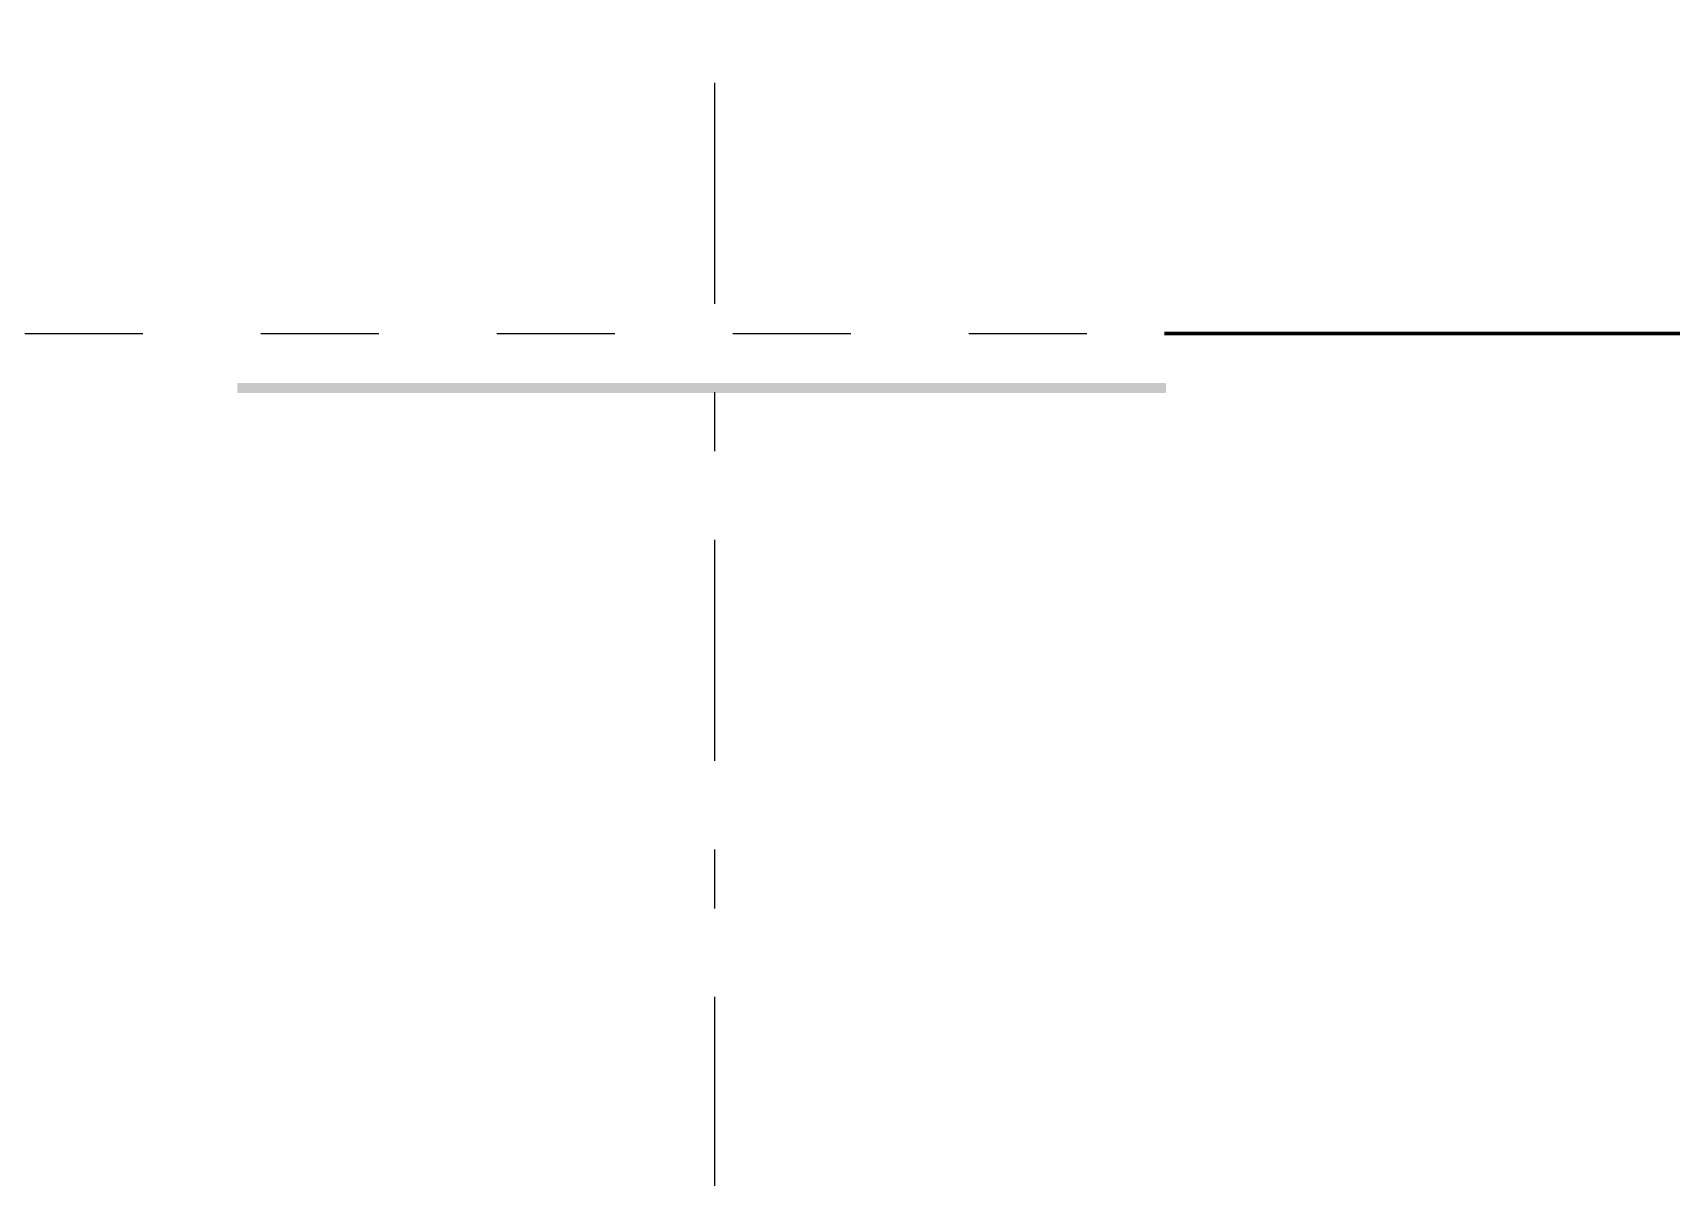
# Model space of a CAD drawing. Header units: millimetres. Extents: x -48147 to 1403542, y -455564 to 18123.
# Drawn here: x 1398527 to 1400484, y -442899 to -441533 of the extents above; entities that cross this region are included whole.
import ezdxf

# ---------------------------------------------------------------- set-up
doc = ezdxf.new("R2010")
doc.units = ezdxf.units.MM
doc.header["$MEASUREMENT"] = 0
for name, pattern in [('Dashed', [2822.222233, 1411.111116, -1411.111116]), ('Double Dashed', [546.805537, 264.583325, -105.833328, 70.555556, -105.833328]), ('Wipeout_Contour', [1000, 0, -1000])]:
    doc.linetypes.add(name, pattern=pattern)
for name, color, linetype, lineweight, true_color in [('0_Pen_No__105', 7, 'Continuous', 15, 0xa6a6a6), ('0_Pen_No__25', 7, 'Continuous', 50, 0x2a2a2a), ('A-20-M_Floor_Slab_Pen_No__148', 7, 'Continuous', 0, 0x444444), ('New_A-25-M_Wall_Ext_Pen_No__107', 7, 'Continuous', 15, 0xa6a6a6), ('New_ArchiCAD Windows_Pen_No__43', 7, 'Continuous', 30, 0x444444), ('New_ArchiCAD Windows_Pen_No__63', 7, 'Continuous', 20, 0x606060)]:
    doc.layers.add(name, color=color, linetype=linetype, lineweight=lineweight, true_color=true_color)
for name, color, linetype in [('A-95-P_Drawing', 7, 'Continuous'), ('New_A-25-M_Wall_Ext', 7, 'Continuous'), ('New_A-95-D_1_20', 7, 'Continuous'), ('New_ArchiCAD Windows', 7, 'Continuous')]:
    doc.layers.add(name, color=color, linetype=linetype)
for name, color, linetype, lineweight in [('A-95-P_Drawing_Pen_No__1', 7, 'Continuous', 13), ('New_A-25-M_Wall_Ext_Pen_No__1', 7, 'Continuous', 13), ('New_A-95-D_1_20_Pen_No__1', 7, 'Continuous', 13), ('New_ArchiCAD Windows_Pen_No__87', 8, 'Continuous', 20)]:
    doc.layers.add(name, color=color, linetype=linetype, lineweight=lineweight)
doc.styles.add('GENERATED_STYLE_1', font='')
doc.styles.get('GENERATED_STYLE_1').set_extended_font_data('Arial')
doc.dimstyles.new('GENERATED_STYLE__6', dxfattribs={"dimtxt": 100, "dimasz": 47.5, "dimexe": 0.18, "dimexo": 50, "dimgap": 0.09, "dimtad": 1, "dimdec": 0, "dimzin": 0, "dimdsep": 46, "dimtxsty": 'GENERATED_STYLE_1', "dimblk": 'ARROWHEAD_2', "dimblk1": 'ARROWHEAD_2', "dimblk2": 'ARROWHEAD_2', "dimcen": 0.09, "dimclrd": 7, "dimclre": 7, "dimclrt": 7, "dimadec": 0, "dimazin": 0, "dimtfac": 1, "dimtdec": 4, "dimtmove": 0, "dimatfit": 3, "dimfxl": 1, "dimtolj": 1, "dimtzin": 0, "dimarcsym": 0})

# ---------------------------------------------------------------- blocks, each defined once
blk = doc.blocks.new('*X31', base_point=(1418663.2, -449992.5))
at = {"layer": 'New_A-25-M_Wall_Ext_Pen_No__107', "linetype": 'Continuous'}
for p, q in [((1398642, -441592.5), (1398655.9, -441601.8)), ((1398674.4, -441603.5), (1398691.5, -441596.3)), ((1398691.5, -441596.3), (1398696.6, -441592.5)), ((1398781.5, -441593.5), (1398781.1, -441592.5)), ((1398783, -441604), (1398781.5, -441593.5)), ((1398655.9, -441606.1), (1398640.5, -441616.4)), ((1398655.9, -441601.8), (1398674.4, -441603.5)), ((1398674.4, -441604.4), (1398655.9, -441606.1)), ((1398691.5, -441611.6), (1398674.4, -441604.4)), ((1398691.5, -441611.6), (1398722, -441634.4)), ((1398777.3, -441624), (1398781.5, -441614.4)), ((1398781.5, -441614.4), (1398783, -441604)), ((1398640.5, -441616.4), (1398631.7, -441632.8)), ((1398631.7, -441632.8), (1398631.7, -441651.3)), ((1398722, -441634.4), (1398731.2, -441639.5)), ((1398761.9, -441638), (1398770.6, -441632.1)), ((1398770.6, -441632.1), (1398777.3, -441624)), ((1398631.7, -441651.3), (1398640.5, -441667.7)), ((1398691.5, -441672.5), (1398722, -441649.7)), ((1398731.2, -441644.6), (1398722, -441649.7)), ((1398731.2, -441639.5), (1398741.4, -441641.9)), ((1398741.4, -441642.2), (1398731.2, -441644.6)), ((1398741.4, -441641.9), (1398751.9, -441641.4)), ((1398751.9, -441642.7), (1398741.4, -441642.2)), ((1398751.9, -441641.4), (1398761.9, -441638)), ((1398761.9, -441646.1), (1398751.9, -441642.7)), ((1398770.6, -441652), (1398761.9, -441646.1)), ((1398777.3, -441660.1), (1398770.6, -441652)), ((1398640.5, -441667.7), (1398655.9, -441678)), ((1398674.4, -441679.7), (1398691.5, -441672.5)), ((1398781.5, -441669.7), (1398777.3, -441660.1)), ((1398783, -441680.1), (1398781.5, -441669.7)), ((1398640.5, -441692.6), (1398631.7, -441709)), ((1398655.9, -441682.3), (1398640.5, -441692.6)), ((1398655.9, -441678), (1398674.4, -441679.7)), ((1398674.4, -441680.6), (1398655.9, -441682.3)), ((1398691.5, -441687.8), (1398674.4, -441680.6)), ((1398691.5, -441687.8), (1398722, -441710.6)), ((1398777.3, -441700.2), (1398781.5, -441690.6)), ((1398781.5, -441690.6), (1398783, -441680.1)), ((1398631.7, -441709), (1398631.7, -441727.5)), ((1398722, -441710.6), (1398731.2, -441715.7)), ((1398761.9, -441714.2), (1398770.6, -441708.3)), ((1398770.6, -441708.3), (1398777.3, -441700.2)), ((1398631.7, -441727.5), (1398640.5, -441743.9)), ((1398691.5, -441748.7), (1398722, -441725.9)), ((1398731.2, -441720.8), (1398722, -441725.9)), ((1398731.2, -441715.7), (1398741.4, -441718.1)), ((1398741.4, -441718.4), (1398731.2, -441720.8)), ((1398741.4, -441718.1), (1398751.9, -441717.6)), ((1398751.9, -441718.9), (1398741.4, -441718.4)), ((1398751.9, -441717.6), (1398761.9, -441714.2)), ((1398761.9, -441722.3), (1398751.9, -441718.9)), ((1398770.6, -441728.2), (1398761.9, -441722.3)), ((1398777.3, -441736.3), (1398770.6, -441728.2)), ((1398640.5, -441743.9), (1398655.9, -441754.1)), ((1398674.4, -441755.9), (1398691.5, -441748.7)), ((1398781.5, -441745.9), (1398777.3, -441736.3)), ((1398783, -441756.3), (1398781.5, -441745.9)), ((1398640.5, -441768.8), (1398631.7, -441785.2)), ((1398655.9, -441758.5), (1398640.5, -441768.8)), ((1398655.9, -441754.1), (1398674.4, -441755.9)), ((1398674.4, -441756.8), (1398655.9, -441758.5)), ((1398691.5, -441764), (1398674.4, -441756.8)), ((1398691.5, -441764), (1398722, -441786.8)), ((1398777.3, -441776.4), (1398781.5, -441766.7)), ((1398781.5, -441766.7), (1398783, -441756.3)), ((1398631.7, -441785.2), (1398631.7, -441803.7)), ((1398722, -441786.8), (1398731.2, -441791.9)), ((1398731.2, -441791.9), (1398741.4, -441794.3)), ((1398751.9, -441793.8), (1398761.9, -441790.4)), ((1398761.9, -441790.4), (1398770.6, -441784.5)), ((1398770.6, -441784.5), (1398777.3, -441776.4)), ((1398631.7, -441803.7), (1398640.5, -441820.1)), ((1398691.5, -441824.9), (1398722, -441802.1)), ((1398731.2, -441797), (1398722, -441802.1)), ((1398741.4, -441794.6), (1398731.2, -441797)), ((1398741.4, -441794.3), (1398751.9, -441793.8)), ((1398751.9, -441795.1), (1398741.4, -441794.6)), ((1398761.9, -441798.5), (1398751.9, -441795.1)), ((1398770.6, -441804.4), (1398761.9, -441798.5)), ((1398777.3, -441812.5), (1398770.6, -441804.4)), ((1398640.5, -441820.1), (1398655.9, -441830.3)), ((1398655.9, -441830.3), (1398674.4, -441832.1)), ((1398674.4, -441832.1), (1398691.5, -441824.9)), ((1398781.5, -441822.1), (1398777.3, -441812.5)), ((1398783, -441832.5), (1398781.5, -441822.1)), ((1398640.5, -441845), (1398631.7, -441861.3)), ((1398655.9, -441834.7), (1398640.5, -441845)), ((1398674.4, -441833), (1398655.9, -441834.7)), ((1398691.5, -441840.1), (1398674.4, -441833)), ((1398691.5, -441840.1), (1398722, -441863)), ((1398777.3, -441852.6), (1398781.5, -441842.9)), ((1398781.5, -441842.9), (1398783, -441832.5)), ((1398631.7, -441861.3), (1398631.7, -441879.9)), ((1398722, -441863), (1398731.2, -441868.1)), ((1398731.2, -441868.1), (1398741.4, -441870.5)), ((1398741.4, -441870.5), (1398751.9, -441870)), ((1398751.9, -441870), (1398761.9, -441866.6)), ((1398761.9, -441866.6), (1398770.6, -441860.7)), ((1398770.6, -441860.7), (1398777.3, -441852.6)), ((1398631.7, -441879.9), (1398640.5, -441896.3)), ((1398691.5, -441901.1), (1398722, -441878.2)), ((1398731.2, -441873.2), (1398722, -441878.2)), ((1398741.4, -441870.8), (1398731.2, -441873.2)), ((1398751.9, -441871.3), (1398741.4, -441870.8)), ((1398761.9, -441874.6), (1398751.9, -441871.3)), ((1398770.6, -441880.6), (1398761.9, -441874.6)), ((1398777.3, -441888.7), (1398770.6, -441880.6)), ((1398781.5, -441898.3), (1398777.3, -441888.7)), ((1398640.5, -441896.3), (1398655.9, -441906.5)), ((1398655.9, -441906.5), (1398674.4, -441908.3)), ((1398674.4, -441909.2), (1398655.9, -441910.9)), ((1398674.4, -441908.3), (1398691.5, -441901.1)), ((1398691.5, -441916.3), (1398674.4, -441909.2)), ((1398783, -441908.7), (1398781.5, -441898.3)), ((1398781.5, -441919.1), (1398783, -441908.7)), ((1398640.5, -441921.2), (1398631.7, -441937.5)), ((1398655.9, -441910.9), (1398640.5, -441921.2)), ((1398691.5, -441916.3), (1398722, -441939.2)), ((1398770.6, -441936.8), (1398777.3, -441928.7)), ((1398777.3, -441928.7), (1398781.5, -441919.1)), ((1398631.7, -441937.5), (1398631.7, -441956.1)), ((1398722, -441939.2), (1398731.2, -441944.3)), ((1398731.2, -441944.3), (1398741.4, -441946.7)), ((1398741.4, -441947), (1398731.2, -441949.3)), ((1398741.4, -441946.7), (1398751.9, -441946.2)), ((1398751.9, -441947.5), (1398741.4, -441947)), ((1398751.9, -441946.2), (1398761.9, -441942.8)), ((1398761.9, -441950.8), (1398751.9, -441947.5)), ((1398761.9, -441942.8), (1398770.6, -441936.8)), ((1398631.7, -441956.1), (1398640.5, -441972.4)), ((1398691.5, -441977.3), (1398722, -441954.4)), ((1398731.2, -441949.3), (1398722, -441954.4)), ((1398770.6, -441956.8), (1398761.9, -441950.8)), ((1398777.3, -441964.9), (1398770.6, -441956.8)), ((1398781.5, -441974.5), (1398777.3, -441964.9)), ((1398640.5, -441972.4), (1398655.9, -441982.7)), ((1398655.9, -441987.1), (1398640.5, -441997.4)), ((1398655.9, -441982.7), (1398674.4, -441984.5)), ((1398674.4, -441985.3), (1398655.9, -441987.1)), ((1398674.4, -441984.5), (1398691.5, -441977.3)), ((1398691.5, -441992.5), (1398674.4, -441985.3)), ((1398783, -441984.9), (1398781.5, -441974.5)), ((1398781.5, -441995.3), (1398783, -441984.9)), ((1398640.5, -441997.4), (1398631.7, -442013.7)), ((1398691.5, -441992.5), (1398722, -442015.4)), ((1398770.6, -442013), (1398777.3, -442004.9)), ((1398777.3, -442004.9), (1398781.5, -441995.3)), ((1398631.7, -442013.7), (1398631.7, -442032.3)), ((1398722, -442015.4), (1398731.2, -442020.5)), ((1398731.2, -442025.5), (1398722, -442030.6)), ((1398731.2, -442020.5), (1398741.4, -442022.9)), ((1398741.4, -442023.2), (1398731.2, -442025.5)), ((1398741.4, -442022.9), (1398751.9, -442022.3)), ((1398751.9, -442023.7), (1398741.4, -442023.2)), ((1398751.9, -442022.3), (1398761.9, -442019)), ((1398761.9, -442027), (1398751.9, -442023.7)), ((1398761.9, -442019), (1398770.6, -442013)), ((1398770.6, -442033), (1398761.9, -442027)), ((1398631.7, -442032.3), (1398640.5, -442048.6)), ((1398691.5, -442053.5), (1398722, -442030.6)), ((1398777.3, -442041.1), (1398770.6, -442033)), ((1398781.5, -442050.7), (1398777.3, -442041.1)), ((1398640.5, -442048.6), (1398655.9, -442058.9)), ((1398655.9, -442063.3), (1398640.5, -442073.6)), ((1398655.9, -442058.9), (1398674.4, -442060.7)), ((1398674.4, -442061.5), (1398655.9, -442063.3)), ((1398674.4, -442060.7), (1398691.5, -442053.5)), ((1398691.5, -442068.7), (1398674.4, -442061.5)), ((1398783, -442061.1), (1398781.5, -442050.7)), ((1398781.5, -442071.5), (1398783, -442061.1)), ((1398640.5, -442073.6), (1398631.7, -442089.9)), ((1398691.5, -442068.7), (1398722, -442091.6)), ((1398770.6, -442089.2), (1398777.3, -442081.1)), ((1398777.3, -442081.1), (1398781.5, -442071.5)), ((1398631.7, -442089.9), (1398631.7, -442108.5)), ((1398722, -442091.6), (1398731.2, -442096.7)), ((1398731.2, -442101.7), (1398722, -442106.8)), ((1398731.2, -442096.7), (1398741.4, -442099)), ((1398741.4, -442099.3), (1398731.2, -442101.7)), ((1398741.4, -442099), (1398751.9, -442098.5)), ((1398751.9, -442099.9), (1398741.4, -442099.3)), ((1398751.9, -442098.5), (1398761.9, -442095.2)), ((1398761.9, -442103.2), (1398751.9, -442099.9)), ((1398761.9, -442095.2), (1398770.6, -442089.2)), ((1398770.6, -442109.2), (1398761.9, -442103.2)), ((1398631.7, -442108.5), (1398640.5, -442124.8)), ((1398640.5, -442124.8), (1398655.9, -442135.1)), ((1398691.5, -442129.7), (1398722, -442106.8)), ((1398777.3, -442117.3), (1398770.6, -442109.2)), ((1398781.5, -442126.9), (1398777.3, -442117.3)), ((1398655.9, -442139.5), (1398640.5, -442149.8)), ((1398655.9, -442135.1), (1398674.4, -442136.9)), ((1398674.4, -442137.7), (1398655.9, -442139.5)), ((1398674.4, -442136.9), (1398691.5, -442129.7)), ((1398691.5, -442144.9), (1398674.4, -442137.7)), ((1398783, -442137.3), (1398781.5, -442126.9)), ((1398781.5, -442147.7), (1398783, -442137.3)), ((1398640.5, -442149.8), (1398631.7, -442166.1)), ((1398691.5, -442144.9), (1398722, -442167.8)), ((1398770.6, -442165.4), (1398777.3, -442157.3)), ((1398777.3, -442157.3), (1398781.5, -442147.7)), ((1398631.7, -442166.1), (1398631.7, -442184.7)), ((1398691.5, -442205.9), (1398722, -442183)), ((1398722, -442167.8), (1398731.2, -442172.9)), ((1398731.2, -442177.9), (1398722, -442183)), ((1398731.2, -442172.9), (1398741.4, -442175.2)), ((1398741.4, -442175.5), (1398731.2, -442177.9)), ((1398741.4, -442175.2), (1398751.9, -442174.7)), ((1398751.9, -442176), (1398741.4, -442175.5)), ((1398751.9, -442174.7), (1398761.9, -442171.4)), ((1398761.9, -442179.4), (1398751.9, -442176)), ((1398761.9, -442171.4), (1398770.6, -442165.4)), ((1398770.6, -442185.4), (1398761.9, -442179.4)), ((1398631.7, -442184.7), (1398640.5, -442201)), ((1398640.5, -442201), (1398655.9, -442211.3)), ((1398777.3, -442193.5), (1398770.6, -442185.4)), ((1398781.5, -442203.1), (1398777.3, -442193.5)), ((1398783, -442213.5), (1398781.5, -442203.1)), ((1398655.9, -442215.7), (1398640.5, -442225.9)), ((1398655.9, -442211.3), (1398674.4, -442213)), ((1398674.4, -442213.9), (1398655.9, -442215.7)), ((1398674.4, -442213), (1398691.5, -442205.9)), ((1398691.5, -442221.1), (1398674.4, -442213.9)), ((1398691.5, -442221.1), (1398722, -442244)), ((1398781.5, -442223.9), (1398783, -442213.5)), ((1398640.5, -442225.9), (1398631.7, -442242.3)), ((1398761.9, -442247.6), (1398770.6, -442241.6)), ((1398770.6, -442241.6), (1398777.3, -442233.5)), ((1398777.3, -442233.5), (1398781.5, -442223.9)), ((1398631.7, -442242.3), (1398631.7, -442260.9)), ((1398631.7, -442260.9), (1398640.5, -442277.2)), ((1398691.5, -442282.1), (1398722, -442259.2)), ((1398722, -442244), (1398731.2, -442249)), ((1398731.2, -442254.1), (1398722, -442259.2)), ((1398731.2, -442249), (1398741.4, -442251.4)), ((1398741.4, -442251.7), (1398731.2, -442254.1)), ((1398741.4, -442251.4), (1398751.9, -442250.9)), ((1398751.9, -442252.2), (1398741.4, -442251.7)), ((1398751.9, -442250.9), (1398761.9, -442247.6)), ((1398761.9, -442255.6), (1398751.9, -442252.2)), ((1398770.6, -442261.6), (1398761.9, -442255.6)), ((1398777.3, -442269.6), (1398770.6, -442261.6)), ((1398640.5, -442277.2), (1398655.9, -442287.5)), ((1398781.5, -442279.3), (1398777.3, -442269.6)), ((1398783, -442289.7), (1398781.5, -442279.3)), ((1398655.9, -442291.9), (1398640.5, -442302.1)), ((1398655.9, -442287.5), (1398674.4, -442289.2)), ((1398674.4, -442290.1), (1398655.9, -442291.9)), ((1398674.4, -442289.2), (1398691.5, -442282.1)), ((1398691.5, -442297.3), (1398674.4, -442290.1)), ((1398691.5, -442297.3), (1398722, -442320.1)), ((1398777.3, -442309.7), (1398781.5, -442300.1)), ((1398781.5, -442300.1), (1398783, -442289.7)), ((1398640.5, -442302.1), (1398631.7, -442318.5)), ((1398631.7, -442318.5), (1398631.7, -442337)), ((1398722, -442320.1), (1398731.2, -442325.2)), ((1398761.9, -442323.7), (1398770.6, -442317.8)), ((1398770.6, -442317.8), (1398777.3, -442309.7)), ((1398631.7, -442337), (1398640.5, -442353.4)), ((1398691.5, -442358.2), (1398722, -442335.4)), ((1398731.2, -442330.3), (1398722, -442335.4)), ((1398731.2, -442325.2), (1398741.4, -442327.6)), ((1398741.4, -442327.9), (1398731.2, -442330.3)), ((1398741.4, -442327.6), (1398751.9, -442327.1)), ((1398751.9, -442328.4), (1398741.4, -442327.9)), ((1398751.9, -442327.1), (1398761.9, -442323.7)), ((1398761.9, -442331.8), (1398751.9, -442328.4)), ((1398770.6, -442337.7), (1398761.9, -442331.8)), ((1398777.3, -442345.8), (1398770.6, -442337.7)), ((1398640.5, -442353.4), (1398655.9, -442363.7)), ((1398674.4, -442365.4), (1398691.5, -442358.2)), ((1398781.5, -442355.5), (1398777.3, -442345.8)), ((1398783, -442365.9), (1398781.5, -442355.5)), ((1398640.5, -442378.3), (1398631.7, -442394.7)), ((1398655.9, -442368.1), (1398640.5, -442378.3)), ((1398655.9, -442363.7), (1398674.4, -442365.4)), ((1398674.4, -442366.3), (1398655.9, -442368.1)), ((1398691.5, -442373.5), (1398674.4, -442366.3)), ((1398691.5, -442373.5), (1398722, -442396.3)), ((1398777.3, -442385.9), (1398781.5, -442376.3)), ((1398781.5, -442376.3), (1398783, -442365.9)), ((1398631.7, -442394.7), (1398631.7, -442413.2)), ((1398722, -442396.3), (1398731.2, -442401.4)), ((1398761.9, -442399.9), (1398770.6, -442394)), ((1398770.6, -442394), (1398777.3, -442385.9)), ((1398631.7, -442413.2), (1398640.5, -442429.6)), ((1398691.5, -442434.4), (1398722, -442411.6)), ((1398731.2, -442406.5), (1398722, -442411.6)), ((1398731.2, -442401.4), (1398741.4, -442403.8)), ((1398741.4, -442404.1), (1398731.2, -442406.5)), ((1398741.4, -442403.8), (1398751.9, -442403.3)), ((1398751.9, -442404.6), (1398741.4, -442404.1)), ((1398751.9, -442403.3), (1398761.9, -442399.9)), ((1398761.9, -442408), (1398751.9, -442404.6)), ((1398770.6, -442413.9), (1398761.9, -442408)), ((1398777.3, -442422), (1398770.6, -442413.9)), ((1398640.5, -442429.6), (1398655.9, -442439.9)), ((1398674.4, -442441.6), (1398691.5, -442434.4)), ((1398781.5, -442431.6), (1398777.3, -442422)), ((1398783, -442442.1), (1398781.5, -442431.6)), ((1398640.5, -442454.5), (1398631.7, -442470.9)), ((1398655.9, -442444.2), (1398640.5, -442454.5)), ((1398655.9, -442439.9), (1398674.4, -442441.6)), ((1398674.4, -442442.5), (1398655.9, -442444.2)), ((1398691.5, -442449.7), (1398674.4, -442442.5)), ((1398691.5, -442449.7), (1398722, -442472.5)), ((1398777.3, -442462.1), (1398781.5, -442452.5)), ((1398781.5, -442452.5), (1398783, -442442.1)), ((1398631.7, -442470.9), (1398631.7, -442489.4)), ((1398722, -442472.5), (1398731.2, -442477.6)), ((1398751.9, -442479.5), (1398761.9, -442476.1)), ((1398761.9, -442476.1), (1398770.6, -442470.2)), ((1398770.6, -442470.2), (1398777.3, -442462.1)), ((1398631.7, -442489.4), (1398640.5, -442505.8)), ((1398691.5, -442510.6), (1398722, -442487.8)), ((1398731.2, -442482.7), (1398722, -442487.8)), ((1398731.2, -442477.6), (1398741.4, -442480)), ((1398741.4, -442480.3), (1398731.2, -442482.7)), ((1398741.4, -442480), (1398751.9, -442479.5)), ((1398751.9, -442480.8), (1398741.4, -442480.3)), ((1398761.9, -442484.2), (1398751.9, -442480.8)), ((1398770.6, -442490.1), (1398761.9, -442484.2)), ((1398777.3, -442498.2), (1398770.6, -442490.1)), ((1398640.5, -442505.8), (1398655.9, -442516.1)), ((1398655.9, -442516.1), (1398674.4, -442517.8)), ((1398674.4, -442517.8), (1398691.5, -442510.6)), ((1398781.5, -442507.8), (1398777.3, -442498.2)), ((1398783, -442518.2), (1398781.5, -442507.8)), ((1398640.5, -442530.7), (1398631.7, -442547.1)), ((1398655.9, -442520.4), (1398640.5, -442530.7)), ((1398674.4, -442518.7), (1398655.9, -442520.4)), ((1398691.5, -442525.9), (1398674.4, -442518.7)), ((1398691.5, -442525.9), (1398722, -442548.7)), ((1398777.3, -442538.3), (1398781.5, -442528.7)), ((1398781.5, -442528.7), (1398783, -442518.2)), ((1398631.7, -442547.1), (1398631.7, -442565.6)), ((1398722, -442548.7), (1398731.2, -442553.8)), ((1398731.2, -442553.8), (1398741.4, -442556.2)), ((1398751.9, -442555.7), (1398761.9, -442552.3)), ((1398761.9, -442552.3), (1398770.6, -442546.4)), ((1398770.6, -442546.4), (1398777.3, -442538.3)), ((1398631.7, -442565.6), (1398640.5, -442582)), ((1398691.5, -442586.8), (1398722, -442564)), ((1398731.2, -442558.9), (1398722, -442564)), ((1398741.4, -442556.5), (1398731.2, -442558.9)), ((1398741.4, -442556.2), (1398751.9, -442555.7)), ((1398751.9, -442557), (1398741.4, -442556.5)), ((1398761.9, -442560.4), (1398751.9, -442557)), ((1398770.6, -442566.3), (1398761.9, -442560.4)), ((1398777.3, -442574.4), (1398770.6, -442566.3)), ((1398781.5, -442584), (1398777.3, -442574.4)), ((1398640.5, -442582), (1398655.9, -442592.2)), ((1398655.9, -442592.2), (1398674.4, -442594)), ((1398674.4, -442594), (1398691.5, -442586.8)), ((1398783, -442594.4), (1398781.5, -442584)), ((1398781.5, -442604.8), (1398783, -442594.4)), ((1398640.5, -442606.9), (1398631.7, -442623.3)), ((1398655.9, -442596.6), (1398640.5, -442606.9)), ((1398674.4, -442594.9), (1398655.9, -442596.6)), ((1398691.5, -442602.1), (1398674.4, -442594.9)), ((1398691.5, -442602.1), (1398722, -442624.9)), ((1398777.3, -442614.5), (1398781.5, -442604.8)), ((1398631.7, -442623.3), (1398631.7, -442641.8)), ((1398722, -442624.9), (1398731.2, -442630)), ((1398731.2, -442630), (1398741.4, -442632.4)), ((1398741.4, -442632.7), (1398731.2, -442635.1)), ((1398741.4, -442632.4), (1398751.9, -442631.9)), ((1398751.9, -442633.2), (1398741.4, -442632.7)), ((1398751.9, -442631.9), (1398761.9, -442628.5)), ((1398761.9, -442636.6), (1398751.9, -442633.2)), ((1398761.9, -442628.5), (1398770.6, -442622.6)), ((1398770.6, -442622.6), (1398777.3, -442614.5)), ((1398631.7, -442641.8), (1398640.5, -442658.2)), ((1398691.5, -442663), (1398722, -442640.1)), ((1398731.2, -442635.1), (1398722, -442640.1)), ((1398770.6, -442642.5), (1398761.9, -442636.6)), ((1398777.3, -442650.6), (1398770.6, -442642.5)), ((1398781.5, -442660.2), (1398777.3, -442650.6)), ((1398640.5, -442658.2), (1398655.9, -442668.4)), ((1398655.9, -442668.4), (1398674.4, -442670.2)), ((1398674.4, -442671.1), (1398655.9, -442672.8)), ((1398674.4, -442670.2), (1398691.5, -442663)), ((1398691.5, -442678.2), (1398674.4, -442671.1)), ((1398783, -442670.6), (1398781.5, -442660.2)), ((1398781.5, -442681), (1398783, -442670.6)), ((1398640.5, -442683.1), (1398631.7, -442699.4)), ((1398655.9, -442672.8), (1398640.5, -442683.1)), ((1398691.5, -442678.2), (1398722, -442701.1)), ((1398770.6, -442698.7), (1398777.3, -442690.7)), ((1398777.3, -442690.7), (1398781.5, -442681)), ((1398631.7, -442699.4), (1398631.7, -442718)), ((1398722, -442701.1), (1398731.2, -442706.2)), ((1398731.2, -442711.3), (1398722, -442716.3)), ((1398731.2, -442706.2), (1398741.4, -442708.6)), ((1398741.4, -442708.9), (1398731.2, -442711.3)), ((1398741.4, -442708.6), (1398751.9, -442708.1)), ((1398751.9, -442709.4), (1398741.4, -442708.9)), ((1398751.9, -442708.1), (1398761.9, -442704.7)), ((1398761.9, -442712.7), (1398751.9, -442709.4)), ((1398761.9, -442704.7), (1398770.6, -442698.7)), ((1398631.7, -442718), (1398640.5, -442734.4)), ((1398691.5, -442739.2), (1398722, -442716.3)), ((1398770.6, -442718.7), (1398761.9, -442712.7)), ((1398777.3, -442726.8), (1398770.6, -442718.7)), ((1398781.5, -442736.4), (1398777.3, -442726.8)), ((1398640.5, -442734.4), (1398655.9, -442744.6)), ((1398655.9, -442749), (1398640.5, -442759.3)), ((1398655.9, -442744.6), (1398674.4, -442746.4)), ((1398674.4, -442747.3), (1398655.9, -442749)), ((1398674.4, -442746.4), (1398691.5, -442739.2)), ((1398691.5, -442754.4), (1398674.4, -442747.3)), ((1398783, -442746.8), (1398781.5, -442736.4)), ((1398781.5, -442757.2), (1398783, -442746.8)), ((1398640.5, -442759.3), (1398631.7, -442775.6)), ((1398691.5, -442754.4), (1398722, -442777.3)), ((1398770.6, -442774.9), (1398777.3, -442766.8)), ((1398777.3, -442766.8), (1398781.5, -442757.2)), ((1398631.7, -442775.6), (1398631.7, -442794.2)), ((1398722, -442777.3), (1398731.2, -442782.4)), ((1398731.2, -442787.4), (1398722, -442792.5)), ((1398731.2, -442782.4), (1398741.4, -442784.8)), ((1398741.4, -442785.1), (1398731.2, -442787.4)), ((1398741.4, -442784.8), (1398751.9, -442784.2)), ((1398751.9, -442785.6), (1398741.4, -442785.1)), ((1398751.9, -442784.2), (1398761.9, -442780.9)), ((1398761.9, -442788.9), (1398751.9, -442785.6)), ((1398761.9, -442780.9), (1398770.6, -442774.9)), ((1398770.6, -442794.9), (1398761.9, -442788.9)), ((1398631.7, -442794.2), (1398640.5, -442810.5)), ((1398691.5, -442815.4), (1398722, -442792.5)), ((1398777.3, -442803), (1398770.6, -442794.9)), ((1398781.5, -442812.6), (1398777.3, -442803)), ((1398640.5, -442810.5), (1398655.9, -442820.8)), ((1398655.9, -442825.2), (1398640.5, -442835.5)), ((1398655.9, -442820.8), (1398674.4, -442822.6)), ((1398674.4, -442823.4), (1398655.9, -442825.2)), ((1398674.4, -442822.6), (1398691.5, -442815.4)), ((1398691.5, -442830.6), (1398674.4, -442823.4)), ((1398783, -442823), (1398781.5, -442812.6)), ((1398781.5, -442833.4), (1398783, -442823)), ((1398640.5, -442835.5), (1398631.7, -442851.8)), ((1398691.5, -442830.6), (1398722, -442853.5)), ((1398770.6, -442851.1), (1398777.3, -442843)), ((1398777.3, -442843), (1398781.5, -442833.4)), ((1398631.7, -442851.8), (1398631.7, -442870.4)), ((1398722, -442853.5), (1398731.2, -442858.6)), ((1398731.2, -442863.6), (1398722, -442868.7)), ((1398731.2, -442858.6), (1398741.4, -442860.9)), ((1398741.4, -442861.3), (1398731.2, -442863.6)), ((1398741.4, -442860.9), (1398751.9, -442860.4)), ((1398751.9, -442861.8), (1398741.4, -442861.3)), ((1398751.9, -442860.4), (1398761.9, -442857.1)), ((1398761.9, -442865.1), (1398751.9, -442861.8)), ((1398761.9, -442857.1), (1398770.6, -442851.1)), ((1398770.6, -442871.1), (1398761.9, -442865.1)), ((1398631.7, -442870.4), (1398640.5, -442886.7)), ((1398640.5, -442886.7), (1398655.9, -442897)), ((1398691.5, -442891.6), (1398722, -442868.7)), ((1398777.3, -442879.2), (1398770.6, -442871.1)), ((1398781.5, -442888.8), (1398777.3, -442879.2)), ((1398655.9, -442897), (1398674.4, -442898.8)), ((1398674.4, -442898.8), (1398691.5, -442891.6)), ((1398783, -442899.2), (1398781.5, -442888.8)), ((1398781.5, -442909.6), (1398783, -442899.2))]:
    blk.add_line(p, q, dxfattribs=at)
blk = doc.blocks.new('Section Elem_7_1', base_point=(1418663.2, -449992.5))
at = {"color": 254, "linetype": 'Wipeout_Contour', "lineweight": 0, "ltscale": 5866585.733074082}
blk.add_wipeout([(1398791.3, -440982.5), (1398576.8, -440982.5), (1398576.8, -441592.5), (1398791.3, -441592.5)], dxfattribs=at).dxf.layer = 'New_A-25-M_Wall_Ext'
at = {"layer": 'New_A-25-M_Wall_Ext_Pen_No__107', "linetype": 'Continuous', "lineweight": 0, "true_color": 0x535353}
blk.add_hatch(color=251, dxfattribs=at).paths.add_polyline_path([(1398605.8, -445032.5), (1398608.8, -445032.5), (1398608.8, -441592.5), (1398605.8, -441592.5)])
at = {"color": 254, "linetype": 'Wipeout_Contour', "lineweight": 0, "ltscale": 5869431.88280927}
blk.add_wipeout([(1398786.8, -445032.5), (1398791.3, -445032.5), (1398791.3, -441592.5), (1398786.8, -441592.5)], dxfattribs=at).dxf.layer = 'New_A-25-M_Wall_Ext'
at = {"layer": 'New_A-25-M_Wall_Ext_Pen_No__107', "linetype": 'Continuous'}
h = blk.add_hatch(dxfattribs=at)
h.set_pattern_fill('Plaster_0001', color=256, style=0, pattern_type=2)
h.set_pattern_definition([(0, (1418663.25, -449992.53), (0, 86.60254), [0, -50]), (0, (1418688.25, -449949.23), (0, 86.60254), [0, -50])])
h.paths.add_polyline_path([(1398786.8, -445032.5), (1398791.3, -445032.5), (1398791.3, -441592.5), (1398786.8, -441592.5)])
at = {"color": 254, "linetype": 'Wipeout_Contour', "lineweight": 0, "ltscale": 5869118.258453415}
blk.add_wipeout([(1398626.8, -445032.5), (1398786.8, -445032.5), (1398786.8, -441592.5), (1398626.8, -441592.5)], dxfattribs=at).dxf.layer = 'New_A-25-M_Wall_Ext'
at = {"layer": 'New_A-25-M_Wall_Ext_Pen_No__1', "linetype": 'Continuous'}
for p, q in [((1398786.8, -441592.5), (1398786.8, -445032.5)), ((1398791.3, -441592.5), (1398791.3, -445032.5))]:
    blk.add_line(p, q, dxfattribs=at)
at = {"layer": 'New_A-25-M_Wall_Ext'}
blk.add_blockref('*X31', (1418663.2, -449992.5), dxfattribs=at)
at = {"color": 254, "linetype": 'Wipeout_Contour', "lineweight": 0, "ltscale": 5868801.77434841}
blk.add_wipeout([(1398620.8, -445032.5), (1398626.8, -445032.5), (1398626.8, -441592.5), (1398620.8, -441592.5)], dxfattribs=at).dxf.layer = 'New_A-25-M_Wall_Ext'
at = {"layer": 'New_A-25-M_Wall_Ext_Pen_No__107', "linetype": 'Continuous'}
blk.add_hatch(color=256, dxfattribs=at).paths.add_polyline_path([(1398608.8, -445032.5), (1398620.8, -445032.5), (1398620.8, -441592.5), (1398608.8, -441592.5)])
at = {"layer": 'New_A-25-M_Wall_Ext_Pen_No__1', "linetype": 'Continuous'}
for p, q in [((1398620.8, -441592.5), (1398620.8, -445032.5)), ((1398626.8, -441592.5), (1398626.8, -445032.5))]:
    blk.add_line(p, q, dxfattribs=at)
at = {"color": 254, "linetype": 'Wipeout_Contour', "lineweight": 0, "ltscale": 8802769.314576585}
blk.add_wipeout([(1398461.8, -445032.5), (1398576.8, -445032.5), (1398605.8, -445032.5), (1398605.8, -441592.5), (1398576.8, -441592.5), (1398461.8, -441592.5)], dxfattribs=at).dxf.layer = 'New_A-25-M_Wall_Ext'
at = {"layer": 'New_A-25-M_Wall_Ext_Pen_No__1', "linetype": 'Continuous'}
for p, q in [((1398605.8, -441592.5), (1398605.8, -445032.5)), ((1398608.8, -441592.5), (1398608.8, -445032.5))]:
    blk.add_line(p, q, dxfattribs=at)
at = {"layer": 'New_A-25-M_Wall_Ext_Pen_No__1', "linetype": 'Continuous', "flags": 128}
blk.add_lwpolyline([(1398791.3, -441592.5), (1398786.8, -441592.5), (1398626.8, -441592.5), (1398620.8, -441592.5), (1398608.8, -441592.5), (1398605.8, -441592.5), (1398576.8, -441592.5)], dxfattribs=at)
blk = doc.blocks.new('Section Elem_38_1', base_point=(1418663.2, -449992.5))
at = {"layer": 'New_ArchiCAD Windows_Pen_No__63', "linetype": 'Continuous'}
for p, q in [((1398824.3, -441590.4), (1398831.3, -441597.4)), ((1398831.3, -441597.4), (1398831.3, -441583.4))]:
    blk.add_line(p, q, dxfattribs=at)
at = {"layer": 'New_ArchiCAD Windows_Pen_No__87', "linetype": 'Continuous'}
for p, q in [((1398446.3, -441592.5), (1398446.3, -440982.5)), ((1398791.3, -441592.5), (1398791.3, -440982.5))]:
    blk.add_line(p, q, dxfattribs=at)
at = {"color": 254, "linetype": 'Wipeout_Contour', "lineweight": 0, "ltscale": 5866081.21229453}
blk.add_wipeout([(1398526.8, -441542.5), (1398576.8, -441542.5), (1398576.8, -441032.5), (1398526.8, -441032.5)], dxfattribs=at).dxf.layer = 'New_ArchiCAD Windows'
at = {"color": 254, "linetype": 'Wipeout_Contour', "lineweight": 0, "ltscale": 5865744.214150314}
blk.add_wipeout([(1398526.8, -440982.5), (1398526.8, -441032.5), (1398576.8, -441032.5), (1398576.8, -440982.5)], dxfattribs=at).dxf.layer = 'New_ArchiCAD Windows'
at = {"color": 254, "linetype": 'Wipeout_Contour', "lineweight": 0, "ltscale": 5866418.24782028}
blk.add_wipeout([(1398526.8, -441592.5), (1398576.8, -441592.5), (1398576.8, -441542.5), (1398526.8, -441542.5)], dxfattribs=at).dxf.layer = 'New_ArchiCAD Windows'
at = {"layer": 'New_ArchiCAD Windows_Pen_No__43', "linetype": 'Continuous'}
for p, q in [((1398526.8, -440982.5), (1398526.8, -441032.5)), ((1398576.8, -440982.5), (1398526.8, -440982.5)), ((1398576.8, -440982.5), (1398576.8, -441032.5)), ((1398576.8, -441032.5), (1398526.8, -441032.5)), ((1398541.8, -441032.5), (1398541.8, -441542.5)), ((1398561.8, -441542.5), (1398561.8, -441032.5)), ((1398526.8, -441542.5), (1398526.8, -441592.5)), ((1398576.8, -441542.5), (1398526.8, -441542.5)), ((1398576.8, -441542.5), (1398576.8, -441592.5)), ((1398576.8, -441592.5), (1398526.8, -441592.5))]:
    blk.add_line(p, q, dxfattribs=at)
at = {"layer": 'New_ArchiCAD Windows_Pen_No__63', "linetype": 'Continuous'}
for p, q in [((1398526.8, -441542.5), (1398526.8, -441032.5)), ((1398576.8, -441542.5), (1398576.8, -441032.5)), ((1398577.8, -441552.5), (1398577.8, -441542.5)), ((1398831.3, -441583.4), (1398577.8, -441552.5))]:
    blk.add_line(p, q, dxfattribs=at)
blk = doc.blocks.new('Section Elem_163_1', base_point=(1418663.2, -449992.5))
at = {"color": 254, "linetype": 'Wipeout_Contour', "lineweight": 0, "ltscale": 29381237.73601098}
blk.add_wipeout([(1399880.2, -441490.5), (1398791.3, -441490.5), (1398791.3, -446960.5), (1398810.3, -446960.5), (1398810.3, -447026.5), (1398810.3, -449980.5), (1398816.3, -449980.5), (1398816.3, -449992.5), (1399140.9, -449992.5), (1399140.9, -448075.8), (1399858.5, -448075.8), (1399858.5, -448239.8), (1399877.5, -448239.8), (1399877.5, -448305.8), (1399877.5, -449992.5), (1399880.2, -449992.5), (1399880.2, -445042.5), (1399506.2, -445042.5), (1399506.2, -442922.5), (1399880.2, -442922.5)], dxfattribs=at).dxf.layer = 'New_A-25-M_Wall_Ext'
blk = doc.blocks.new('*D506', base_point=(1418663.2, -449992.5))
at = {"layer": 'New_A-95-D_1_20_Pen_No__1', "linetype": 'Continuous'}
for p, q in [((1398980.2, -441574.5), (1399042.7, -441610.6)), ((1399058.3, -441592.5), (1398576.8, -441592.5)), ((1399011.4, -445032.5), (1399011.4, -441592.5)), ((1398980.2, -445014.5), (1399042.7, -445050.6)), ((1399058.3, -445032.5), (1398576.8, -445032.5))]:
    blk.add_line(p, q, dxfattribs=at)
at = {"layer": 'New_A-95-D_1_20_Pen_No__1', "insert": (1398991.4, -443484.1), "char_height": 100, "attachment_point": 7, "rotation": 90, "style": 'GENERATED_STYLE_1'}
blk.add_mtext('\\A1;{\\fArial|b0|i0|c0|p34;3,440}', dxfattribs=at)
blk = doc.blocks.new('ARROWHEAD_2')
at = {"color": 0, "linetype": 'Continuous', "lineweight": 0}
for p, q in [((-0.378, -0.655), (0.378, 0.655)), ((0, 0), (-1, 0))]:
    blk.add_line(p, q, dxfattribs=at)
blk = doc.blocks.new('*D507', base_point=(1418663.2, -449992.5))
at = {"layer": 'New_A-95-D_1_20_Pen_No__1', "linetype": 'Continuous'}
for p, q in [((1398980.2, -440964.5), (1399042.7, -441000.6)), ((1399058.3, -440982.5), (1398576.8, -440982.5)), ((1399011.4, -441592.5), (1399011.4, -440982.5)), ((1398980.2, -441574.5), (1399042.7, -441610.6)), ((1399058.3, -441592.5), (1398576.8, -441592.5))]:
    blk.add_line(p, q, dxfattribs=at)
at = {"layer": 'New_A-95-D_1_20_Pen_No__1', "insert": (1398991.4, -441401.9), "char_height": 100, "attachment_point": 7, "rotation": 90, "style": 'GENERATED_STYLE_1'}
blk.add_mtext('\\A1;{\\fArial|b0|i0|c0|p34;610}', dxfattribs=at)
blk = doc.blocks.new('S-22 Building Section_STORY_MARKER', base_point=(1418663.2, -449992.5))
at = {"layer": '0_Pen_No__105', "linetype": 'Dashed', "ltscale": 0.1}
blk.add_line((1369166.1, -441892.5), (1399880.2, -441892.5), dxfattribs=at)
at = {"layer": '0_Pen_No__25', "linetype": 'Continuous'}
blk.add_line((1399880.2, -441892.5), (1399980.2, -441892.5), dxfattribs=at)
at = {"color": 254, "linetype": 'Wipeout_Contour', "lineweight": 0, "ltscale": 5879243.351043663}
blk.add_wipeout([(1403542.2, -441744.3), (1400080.2, -441744.3), (1400080.2, -442040.8), (1403542.2, -442040.8)], dxfattribs=at)
at = {"layer": '0_Pen_No__25', "linetype": 'Continuous'}
for p, q in [((1399980.2, -441892.5), (1400080.2, -441892.5)), ((1400280.2, -441892.5), (1400080.2, -441892.5)), ((1400280.2, -441892.5), (1400480.2, -441892.5)), ((1403542.2, -441892.5), (1400480.2, -441892.5))]:
    blk.add_line(p, q, dxfattribs=at)

msp = doc.modelspace()

# ---------------------------------------------------------------- block references
at = {"layer": 'New_A-25-M_Wall_Ext'}
msp.add_blockref('Section Elem_7_1', (1418663.2, -449992.5), dxfattribs=at)

# ---------------------------------------------------------------- next in the draw order: block references
at = {"layer": 'New_ArchiCAD Windows'}
msp.add_blockref('Section Elem_38_1', (1418663.2, -449992.5), dxfattribs=at)

# ---------------------------------------------------------------- next in the draw order: block references
at = {"layer": 'New_A-25-M_Wall_Ext'}
msp.add_blockref('Section Elem_163_1', (1418663.2, -449992.5), dxfattribs=at)

# ---------------------------------------------------------------- next in the draw order: dimensions: what is measured, and where the dimension line sits
at = {"layer": 'New_A-95-D_1_20', "linetype": 'Continuous'}
for base, p1, p2, picture, middle in [((1399011.4, -440982.5), (1398526.8, -441592.5), (1398526.8, -440982.5), '*D507', (1398941.4, -441275.5)), ((1399011.4, -441592.5), (1398526.8, -445032.5), (1398526.8, -441592.5), '*D506', (1398941.4, -443294.4))]:
    dim = msp.add_linear_dim(base=base, p1=p1, p2=p2, angle=90, dimstyle='GENERATED_STYLE__6', dxfattribs=at)
    dim.commit()
    dim.dimension.update_dxf_attribs({"geometry": picture, "text_midpoint": middle, "dimtype": 160, "text_rotation": 90})

# ---------------------------------------------------------------- next in the draw order: wipeouts: each hides what was drawn before it
at = {"color": 254, "linetype": 'Wipeout_Contour', "lineweight": 0, "ltscale": 5854473.517168632}
msp.add_wipeout([(1391307.3, -431582.2), (1399341.8, -431582.2), (1399341.8, -451938.9), (1391307.3, -451938.9)], dxfattribs=at).dxf.layer = 'A-95-P_Drawing'

# ---------------------------------------------------------------- next in the draw order: hatches: boundary and pattern name
at = {"layer": 'A-20-M_Floor_Slab_Pen_No__148', "linetype": 'Continuous'}
msp.add_hatch(color=256, dxfattribs=at).paths.add_polyline_path([(1399881.9, -441951.5), (1399881.9, -441963.5), (1398771.6, -441963.5), (1398771.6, -441951.5)])

# ---------------------------------------------------------------- next in the draw order: linework, layer by layer
at = {"layer": 'A-95-P_Drawing_Pen_No__1', "linetype": 'Double Dashed', "flags": 128}
msp.add_lwpolyline([(1391307.3, -431582.2), (1399341.8, -431582.2), (1399341.8, -451938.9), (1391307.3, -451938.9)], close=True, dxfattribs=at)

# ---------------------------------------------------------------- next in the draw order: block references
at = {"linetype": 'Continuous', "lineweight": 0}
msp.add_blockref('S-22 Building Section_STORY_MARKER', (1418663.2, -449992.5), dxfattribs=at)

doc.saveas('drawing.dxf')
